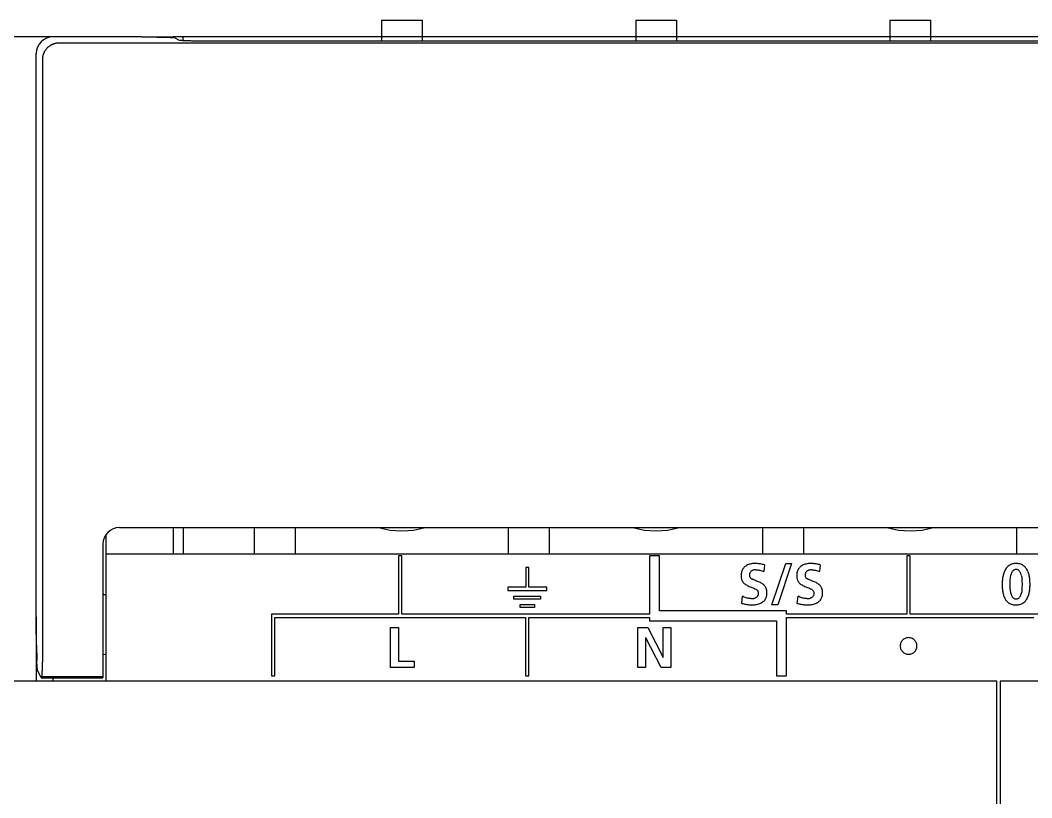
# Model space of a CAD drawing. Extents: x 168 to 388, y 259 to 356.
# Drawn here: x 202.88 to 233.21, y 330.27 to 353.57 of the extents above; entities that cross this region are included whole.
import ezdxf

# ---------------------------------------------------------------- set-up
doc = ezdxf.new("R2010")
doc.units = 0
doc.header["$MEASUREMENT"] = 0
doc.layers.get('0').update_dxf_attribs({"linetype": 'CONTINUOUS'})

msp = doc.modelspace()

# ---------------------------------------------------------------- linework, layer by layer
at = {"color": 7, "linetype": 'Continuous'}
for p, q in [((213.715, 353.567), (213.715, 352.949)), ((213.715, 353.567), (214.935, 353.567)), ((214.935, 353.567), (214.935, 352.949)), ((221.335, 353.567), (221.335, 352.949)), ((221.335, 353.567), (222.555, 353.567)), ((222.555, 353.567), (222.555, 352.949)), ((228.955, 353.567), (228.955, 352.949)), ((228.955, 353.567), (230.175, 353.567)), ((230.175, 353.567), (230.175, 352.949)), ((206.516, 353.067), (168.315, 353.067)), ((206.516, 353.067), (206.55, 353.067)), ((206.516, 353.067), (207.465, 353.067)), ((206.55, 353.067), (206.583, 353.067)), ((206.583, 353.067), (206.617, 353.067)), ((206.617, 353.067), (206.65, 353.067)), ((206.65, 353.067), (206.683, 353.067)), ((206.683, 353.067), (206.717, 353.067)), ((206.717, 353.067), (206.75, 353.066)), ((206.75, 353.066), (206.783, 353.066)), ((206.783, 353.066), (206.817, 353.066)), ((206.817, 353.066), (206.85, 353.066)), ((206.85, 353.066), (206.883, 353.065)), ((206.883, 353.065), (206.917, 353.065)), ((206.917, 353.065), (206.95, 353.065)), ((206.95, 353.065), (206.983, 353.064)), ((206.983, 353.064), (207.017, 353.064)), ((207.017, 353.064), (207.05, 353.063)), ((207.05, 353.063), (207.083, 353.063)), ((207.083, 353.063), (207.117, 353.062)), ((207.117, 353.062), (207.15, 353.061)), ((207.15, 353.061), (207.183, 353.06)), ((207.183, 353.06), (207.217, 353.06)), ((207.217, 353.06), (207.25, 353.059)), ((207.25, 353.059), (207.283, 353.058)), ((207.283, 353.058), (207.316, 353.057)), ((207.316, 353.057), (207.35, 353.055)), ((207.35, 353.055), (207.383, 353.054)), ((207.383, 353.054), (207.416, 353.052)), ((207.416, 353.052), (207.449, 353.05)), ((207.449, 353.05), (207.482, 353.048)), ((207.465, 353.067), (207.465, 353.049)), ((207.765, 353.067), (207.465, 353.067)), ((207.515, 353.042), (207.651, 352.974)), ((207.683, 352.969), (207.717, 352.966)), ((377.095, 353.067), (207.765, 353.067)), ((207.765, 352.965), (207.765, 353.067)), ((203.642, 352.674), (203.634, 352.663)), ((203.65, 352.685), (203.642, 352.674)), ((203.659, 352.696), (203.65, 352.685)), ((203.667, 352.707), (203.659, 352.696)), ((203.676, 352.717), (203.667, 352.707)), ((203.686, 352.727), (203.676, 352.717)), ((203.695, 352.737), (203.686, 352.727)), ((203.705, 352.747), (203.695, 352.737)), ((203.715, 352.756), (203.705, 352.747)), ((203.726, 352.765), (203.715, 352.756)), ((203.736, 352.774), (203.726, 352.765)), ((203.747, 352.782), (203.736, 352.774)), ((203.758, 352.79), (203.747, 352.782)), ((203.77, 352.798), (203.758, 352.79)), ((203.781, 352.806), (203.77, 352.798)), ((203.793, 352.813), (203.781, 352.806)), ((203.804, 352.82), (203.793, 352.813)), ((203.816, 352.826), (203.804, 352.82)), ((203.828, 352.832), (203.816, 352.826)), ((203.84, 352.838), (203.828, 352.832)), ((203.853, 352.843), (203.84, 352.838)), ((203.865, 352.848), (203.853, 352.843)), ((203.878, 352.853), (203.865, 352.848)), ((203.89, 352.857), (203.878, 352.853)), ((203.902, 352.861), (203.89, 352.857)), ((203.913, 352.865), (203.902, 352.861)), ((203.924, 352.868), (203.913, 352.865)), ((203.938, 352.871), (203.924, 352.868)), ((203.952, 352.874), (203.938, 352.871)), ((203.973, 352.877), (203.952, 352.874)), ((203.994, 352.879), (203.973, 352.877)), ((204.021, 352.882), (203.994, 352.879)), ((204.049, 352.883), (204.021, 352.882)), ((387.132, 352.883), (204.049, 352.883)), ((207.717, 352.966), (207.75, 352.964)), ((207.75, 352.964), (207.783, 352.962)), ((207.783, 352.962), (207.817, 352.961)), ((207.817, 352.961), (207.85, 352.96)), ((207.85, 352.96), (207.884, 352.959)), ((207.884, 352.959), (207.917, 352.958)), ((207.917, 352.958), (207.95, 352.957)), ((207.95, 352.957), (207.984, 352.956)), ((207.984, 352.956), (208.017, 352.955)), ((208.017, 352.955), (208.05, 352.955)), ((208.05, 352.955), (208.084, 352.954)), ((208.084, 352.954), (208.117, 352.953)), ((208.117, 352.953), (208.15, 352.953)), ((208.15, 352.953), (208.184, 352.952)), ((208.184, 352.952), (208.217, 352.952)), ((208.217, 352.952), (208.25, 352.951)), ((208.25, 352.951), (208.284, 352.951)), ((208.284, 352.951), (208.317, 352.951)), ((208.317, 352.951), (208.35, 352.95)), ((208.35, 352.95), (208.383, 352.95)), ((208.383, 352.95), (208.417, 352.95)), ((208.417, 352.95), (208.45, 352.95)), ((208.45, 352.95), (208.483, 352.95)), ((208.483, 352.95), (208.517, 352.95)), ((208.517, 352.95), (208.55, 352.949)), ((208.55, 352.949), (208.583, 352.949)), ((208.583, 352.949), (208.617, 352.949)), ((208.617, 352.949), (208.65, 352.949)), ((208.65, 352.949), (382.53, 352.949)), ((203.365, 335.689), (203.365, 352.567)), ((203.55, 352.42), (203.549, 352.407)), ((203.549, 352.407), (203.549, 352.384)), ((203.549, 352.384), (203.549, 334.373)), ((203.551, 352.432), (203.55, 352.42)), ((203.553, 352.444), (203.551, 352.432)), ((203.554, 352.456), (203.553, 352.444)), ((203.556, 352.468), (203.554, 352.456)), ((203.558, 352.481), (203.556, 352.468)), ((203.561, 352.493), (203.558, 352.481)), ((203.564, 352.506), (203.561, 352.493)), ((203.567, 352.518), (203.564, 352.506)), ((203.571, 352.53), (203.567, 352.518)), ((203.575, 352.543), (203.571, 352.53)), ((203.579, 352.555), (203.575, 352.543)), ((203.584, 352.568), (203.579, 352.555)), ((203.589, 352.58), (203.584, 352.568)), ((203.595, 352.592), (203.589, 352.58)), ((203.6, 352.604), (203.595, 352.592)), ((203.606, 352.616), (203.6, 352.604)), ((203.613, 352.628), (203.606, 352.616)), ((203.62, 352.64), (203.613, 352.628)), ((203.627, 352.651), (203.62, 352.64)), ((203.634, 352.663), (203.627, 352.651)), ((205.465, 333.767), (205.465, 338.15)), ((205.865, 338.367), (385.315, 338.367)), ((207.465, 338.367), (207.465, 337.567)), ((207.765, 338.367), (207.765, 337.567)), ((209.905, 337.567), (209.905, 338.367)), ((211.125, 338.367), (211.125, 337.567)), ((217.525, 337.567), (217.525, 338.367)), ((218.745, 338.367), (218.745, 337.567)), ((225.145, 337.567), (225.145, 338.367)), ((226.365, 338.367), (226.365, 337.567)), ((232.765, 337.567), (232.765, 338.367)), ((205.365, 337.867), (205.365, 333.867)), ((385.715, 337.567), (205.465, 337.567)), ((214.225, 337.518), (214.225, 335.767)), ((214.325, 337.518), (214.225, 337.518)), ((214.325, 335.767), (214.325, 337.518)), ((222.045, 337.518), (221.745, 337.518)), ((221.745, 337.518), (221.745, 335.767)), ((222.045, 335.867), (222.045, 337.518)), ((229.465, 337.518), (229.465, 335.767)), ((229.565, 337.518), (229.465, 337.518)), ((229.565, 335.767), (229.565, 337.518)), ((224.688, 337.244), (224.661, 337.23)), ((224.716, 337.256), (224.688, 337.244)), ((224.745, 337.265), (224.716, 337.256)), ((224.775, 337.273), (224.745, 337.265)), ((224.805, 337.28), (224.775, 337.273)), ((224.835, 337.284), (224.805, 337.28)), ((224.865, 337.287), (224.835, 337.284)), ((224.896, 337.288), (224.865, 337.287)), ((224.926, 337.289), (224.896, 337.288)), ((224.957, 337.288), (224.926, 337.289)), ((224.988, 337.286), (224.957, 337.288)), ((225.019, 337.283), (224.988, 337.286)), ((225.049, 337.28), (225.019, 337.283)), ((225.08, 337.275), (225.049, 337.28)), ((225.11, 337.27), (225.08, 337.275)), ((225.14, 337.263), (225.11, 337.27)), ((225.17, 337.255), (225.14, 337.263)), ((225.2, 337.246), (225.17, 337.255)), ((225.2, 337.246), (225.177, 337.048)), ((225.412, 336.049), (225.831, 337.289)), ((226.01, 337.289), (225.591, 336.049)), ((225.831, 337.289), (226.01, 337.289)), ((226.355, 337.244), (226.328, 337.23)), ((226.383, 337.256), (226.355, 337.244)), ((226.412, 337.265), (226.383, 337.256)), ((226.442, 337.273), (226.412, 337.265)), ((226.472, 337.28), (226.442, 337.273)), ((226.503, 337.284), (226.472, 337.28)), ((226.532, 337.287), (226.503, 337.284)), ((226.563, 337.288), (226.532, 337.287)), ((226.594, 337.289), (226.563, 337.288)), ((226.624, 337.288), (226.594, 337.289)), ((226.655, 337.286), (226.624, 337.288)), ((226.686, 337.283), (226.655, 337.286)), ((226.717, 337.28), (226.686, 337.283)), ((226.747, 337.275), (226.717, 337.28)), ((226.777, 337.27), (226.747, 337.275)), ((226.807, 337.263), (226.777, 337.27)), ((226.837, 337.255), (226.807, 337.263)), ((226.867, 337.246), (226.837, 337.255)), ((226.867, 337.246), (226.844, 337.048)), ((218.132, 337.167), (218.041, 337.167)), ((218.041, 337.167), (218.041, 336.576)), ((218.132, 336.576), (218.132, 337.167)), ((224.495, 336.954), (224.494, 336.923)), ((224.494, 336.923), (224.495, 336.892)), ((224.498, 336.984), (224.495, 336.954)), ((224.503, 337.014), (224.498, 336.984)), ((224.51, 337.044), (224.503, 337.014)), ((224.938, 337.1), (224.969, 337.099)), ((224.969, 337.099), (225, 337.096)), ((225, 337.096), (225.03, 337.092)), ((225.03, 337.092), (225.061, 337.086)), ((225.061, 337.086), (225.09, 337.079)), ((225.09, 337.079), (225.12, 337.07)), ((225.12, 337.07), (225.149, 337.06)), ((225.149, 337.06), (225.177, 337.048)), ((226.162, 336.954), (226.161, 336.923)), ((226.161, 336.923), (226.162, 336.893)), ((226.165, 336.984), (226.162, 336.954)), ((226.17, 337.014), (226.165, 336.984)), ((226.178, 337.044), (226.17, 337.014)), ((226.605, 337.1), (226.636, 337.099)), ((226.636, 337.099), (226.667, 337.096)), ((226.667, 337.096), (226.698, 337.092)), ((226.698, 337.092), (226.728, 337.086)), ((226.728, 337.086), (226.757, 337.079)), ((226.757, 337.079), (226.787, 337.07)), ((226.787, 337.07), (226.816, 337.06)), ((226.816, 337.06), (226.844, 337.048)), ((232.572, 336.881), (232.578, 336.915)), ((232.578, 336.915), (232.585, 336.949)), ((232.894, 336.944), (232.901, 336.91)), ((232.901, 336.91), (232.906, 336.875)), ((224.495, 336.892), (224.498, 336.862)), ((224.603, 336.68), (224.628, 336.661)), ((224.628, 336.661), (224.654, 336.645)), ((224.654, 336.645), (224.68, 336.63)), ((224.68, 336.63), (224.708, 336.616)), ((224.708, 336.616), (224.736, 336.603)), ((224.736, 336.603), (224.764, 336.591)), ((224.846, 336.81), (224.819, 336.825)), ((224.874, 336.798), (224.846, 336.81)), ((224.902, 336.786), (224.874, 336.798)), ((224.931, 336.775), (224.902, 336.786)), ((224.96, 336.764), (224.931, 336.775)), ((224.988, 336.753), (224.96, 336.764)), ((225.017, 336.741), (224.988, 336.753)), ((225.045, 336.729), (225.017, 336.741)), ((225.072, 336.715), (225.045, 336.729)), ((225.099, 336.701), (225.072, 336.715)), ((225.125, 336.685), (225.099, 336.701)), ((225.15, 336.667), (225.125, 336.685)), ((226.162, 336.893), (226.166, 336.863)), ((226.27, 336.68), (226.295, 336.661)), ((226.295, 336.661), (226.321, 336.645)), ((226.321, 336.645), (226.347, 336.63)), ((226.347, 336.63), (226.375, 336.616)), ((226.375, 336.616), (226.403, 336.603)), ((226.403, 336.603), (226.431, 336.591)), ((226.513, 336.81), (226.486, 336.825)), ((226.541, 336.798), (226.513, 336.81)), ((226.57, 336.786), (226.541, 336.798)), ((226.598, 336.775), (226.57, 336.786)), ((226.627, 336.764), (226.598, 336.775)), ((226.655, 336.753), (226.627, 336.764)), ((226.684, 336.741), (226.655, 336.753)), ((226.712, 336.729), (226.684, 336.741)), ((226.74, 336.715), (226.712, 336.729)), ((226.767, 336.701), (226.74, 336.715)), ((226.793, 336.685), (226.767, 336.701)), ((226.818, 336.667), (226.793, 336.685)), ((232.562, 336.706), (232.563, 336.741)), ((232.562, 336.671), (232.562, 336.706)), ((232.562, 336.636), (232.562, 336.671)), ((232.562, 336.601), (232.562, 336.636)), ((232.563, 336.566), (232.562, 336.601)), ((232.563, 336.741), (232.564, 336.776)), ((232.564, 336.776), (232.565, 336.811)), ((232.565, 336.811), (232.568, 336.846)), ((232.568, 336.846), (232.572, 336.881)), ((232.906, 336.875), (232.91, 336.841)), ((232.91, 336.841), (232.913, 336.806)), ((232.913, 336.806), (232.914, 336.771)), ((232.914, 336.771), (232.915, 336.735)), ((232.915, 336.594), (232.914, 336.559)), ((232.915, 336.735), (232.916, 336.7)), ((232.916, 336.629), (232.915, 336.594)), ((232.916, 336.7), (232.916, 336.665)), ((232.916, 336.665), (232.916, 336.629)), ((205.365, 336.367), (205.369, 336.367)), ((205.369, 336.367), (205.373, 336.367)), ((205.373, 336.367), (205.376, 336.367)), ((205.376, 336.367), (205.379, 336.367)), ((205.379, 336.367), (205.381, 336.367)), ((205.381, 336.367), (205.382, 336.366)), ((205.382, 336.366), (205.384, 336.366)), ((205.384, 336.366), (205.385, 336.366)), ((205.385, 336.366), (205.387, 336.366)), ((205.387, 336.366), (205.389, 336.366)), ((205.389, 336.366), (205.39, 336.366)), ((205.39, 336.366), (205.392, 336.365)), ((205.392, 336.365), (205.394, 336.365)), ((205.394, 336.365), (205.395, 336.365)), ((205.395, 336.365), (205.397, 336.365)), ((205.397, 336.365), (205.399, 336.364)), ((205.399, 336.364), (205.4, 336.364)), ((205.4, 336.364), (205.402, 336.364)), ((205.402, 336.364), (205.404, 336.363)), ((205.404, 336.363), (205.405, 336.363)), ((205.405, 336.363), (205.407, 336.363)), ((205.407, 336.363), (205.409, 336.362)), ((205.409, 336.362), (205.41, 336.362)), ((205.41, 336.362), (205.412, 336.361)), ((205.412, 336.361), (205.414, 336.361)), ((205.414, 336.361), (205.415, 336.361)), ((205.415, 336.361), (205.417, 336.36)), ((205.417, 336.36), (205.419, 336.36)), ((205.419, 336.36), (205.42, 336.359)), ((205.42, 336.359), (205.422, 336.359)), ((205.422, 336.359), (205.424, 336.358)), ((205.424, 336.358), (205.425, 336.358)), ((205.425, 336.358), (205.427, 336.357)), ((205.427, 336.357), (205.429, 336.357)), ((205.429, 336.357), (205.43, 336.356)), ((205.43, 336.356), (205.432, 336.355)), ((205.432, 336.355), (205.434, 336.355)), ((205.434, 336.355), (205.435, 336.354)), ((205.435, 336.354), (205.437, 336.354)), ((205.437, 336.354), (205.439, 336.353)), ((205.439, 336.353), (205.44, 336.352)), ((205.44, 336.352), (205.442, 336.352)), ((205.442, 336.352), (205.444, 336.351)), ((205.444, 336.351), (205.445, 336.35)), ((205.445, 336.35), (205.447, 336.349)), ((205.447, 336.349), (205.449, 336.349)), ((205.449, 336.349), (205.45, 336.348)), ((205.45, 336.348), (205.452, 336.347)), ((205.452, 336.347), (205.454, 336.346)), ((205.454, 336.346), (205.455, 336.346)), ((205.455, 336.346), (205.457, 336.345)), ((205.457, 336.345), (205.459, 336.344)), ((205.459, 336.344), (205.46, 336.343)), ((205.46, 336.343), (205.462, 336.342)), ((205.462, 336.342), (205.465, 336.34)), ((218.041, 336.576), (217.503, 336.576)), ((217.503, 336.576), (217.503, 336.484)), ((217.503, 336.484), (218.668, 336.484)), ((217.685, 336.313), (218.486, 336.313)), ((217.685, 336.221), (217.685, 336.313)), ((218.668, 336.576), (218.132, 336.576)), ((218.486, 336.313), (218.486, 336.221)), ((218.668, 336.484), (218.668, 336.576)), ((224.513, 336.095), (224.535, 336.312)), ((224.562, 336.298), (224.535, 336.312)), ((224.59, 336.285), (224.562, 336.298)), ((224.764, 336.591), (224.793, 336.58)), ((224.793, 336.58), (224.821, 336.569)), ((224.821, 336.569), (224.85, 336.557)), ((224.85, 336.557), (224.878, 336.545)), ((224.878, 336.545), (224.906, 336.533)), ((224.906, 336.533), (224.934, 336.518)), ((225.257, 336.305), (225.263, 336.335)), ((225.263, 336.335), (225.268, 336.365)), ((225.27, 336.427), (225.267, 336.458)), ((225.268, 336.365), (225.27, 336.396)), ((225.27, 336.396), (225.27, 336.427)), ((226.18, 336.095), (226.202, 336.312)), ((226.229, 336.298), (226.202, 336.312)), ((226.257, 336.285), (226.229, 336.298)), ((226.431, 336.591), (226.46, 336.58)), ((226.46, 336.58), (226.488, 336.569)), ((226.488, 336.569), (226.517, 336.557)), ((226.517, 336.557), (226.545, 336.545)), ((226.545, 336.545), (226.573, 336.533)), ((226.573, 336.533), (226.601, 336.518)), ((226.924, 336.305), (226.931, 336.335)), ((226.931, 336.335), (226.935, 336.365)), ((226.937, 336.427), (226.935, 336.458)), ((226.935, 336.365), (226.937, 336.396)), ((226.937, 336.396), (226.937, 336.427)), ((232.565, 336.531), (232.563, 336.566)), ((232.567, 336.496), (232.565, 336.531)), ((232.571, 336.462), (232.567, 336.496)), ((232.576, 336.427), (232.571, 336.462)), ((232.583, 336.393), (232.576, 336.427)), ((232.901, 336.42), (232.893, 336.386)), ((232.906, 336.455), (232.901, 336.42)), ((232.91, 336.49), (232.906, 336.455)), ((232.913, 336.524), (232.91, 336.49)), ((232.914, 336.559), (232.913, 336.524)), ((218.486, 336.221), (217.685, 336.221)), ((217.867, 335.967), (217.867, 336.059)), ((217.867, 336.059), (218.305, 336.059)), ((218.305, 336.059), (218.305, 335.967)), ((224.513, 336.095), (224.542, 336.088)), ((224.542, 336.088), (224.572, 336.081)), ((224.572, 336.081), (224.602, 336.073)), ((224.619, 336.273), (224.59, 336.285)), ((224.602, 336.073), (224.632, 336.067)), ((224.648, 336.263), (224.619, 336.273)), ((224.632, 336.067), (224.662, 336.061)), ((224.677, 336.255), (224.648, 336.263)), ((224.662, 336.061), (224.692, 336.056)), ((224.707, 336.248), (224.677, 336.255)), ((224.692, 336.056), (224.723, 336.053)), ((224.737, 336.243), (224.707, 336.248)), ((224.723, 336.053), (224.753, 336.051)), ((224.767, 336.239), (224.737, 336.243)), ((224.753, 336.051), (224.784, 336.049)), ((224.798, 336.238), (224.767, 336.239)), ((224.784, 336.049), (224.815, 336.049)), ((224.815, 336.049), (224.846, 336.049)), ((224.846, 336.049), (224.876, 336.051)), ((224.876, 336.051), (224.906, 336.053)), ((224.906, 336.053), (224.936, 336.057)), ((224.936, 336.057), (224.967, 336.063)), ((224.967, 336.063), (224.997, 336.069)), ((224.997, 336.069), (225.026, 336.078)), ((225.026, 336.078), (225.055, 336.088)), ((225.055, 336.088), (225.083, 336.101)), ((225.591, 336.049), (225.412, 336.049)), ((226.18, 336.095), (226.209, 336.088)), ((226.209, 336.088), (226.239, 336.081)), ((226.239, 336.081), (226.269, 336.073)), ((226.286, 336.273), (226.257, 336.285)), ((226.269, 336.073), (226.299, 336.067)), ((226.315, 336.263), (226.286, 336.273)), ((226.299, 336.067), (226.329, 336.061)), ((226.344, 336.255), (226.315, 336.263)), ((226.329, 336.061), (226.36, 336.056)), ((226.374, 336.248), (226.344, 336.255)), ((226.36, 336.056), (226.39, 336.053)), ((226.404, 336.243), (226.374, 336.248)), ((226.39, 336.053), (226.421, 336.051)), ((226.434, 336.239), (226.404, 336.243)), ((226.421, 336.051), (226.451, 336.049)), ((226.465, 336.238), (226.434, 336.239)), ((226.451, 336.049), (226.482, 336.049)), ((226.482, 336.049), (226.513, 336.049)), ((226.513, 336.049), (226.543, 336.051)), ((226.543, 336.051), (226.573, 336.053)), ((226.573, 336.053), (226.604, 336.057)), ((226.604, 336.057), (226.634, 336.063)), ((226.634, 336.063), (226.664, 336.069)), ((226.664, 336.069), (226.693, 336.078)), ((226.693, 336.078), (226.722, 336.088)), ((226.722, 336.088), (226.75, 336.101)), ((203.365, 335.633), (203.365, 335.689)), ((203.365, 335.689), (203.365, 333.767)), ((210.416, 335.767), (210.416, 333.918)), ((214.225, 335.767), (210.416, 335.767)), ((221.745, 335.767), (214.325, 335.767)), ((218.305, 335.967), (217.867, 335.967)), ((225.855, 335.867), (222.045, 335.867)), ((225.855, 335.767), (225.855, 335.867)), ((229.465, 335.767), (225.855, 335.767)), ((237.085, 335.767), (229.565, 335.767)), ((203.365, 335.576), (203.365, 335.633)), ((203.365, 335.52), (203.365, 335.576)), ((203.366, 335.463), (203.365, 335.52)), ((203.366, 335.406), (203.366, 335.463)), ((203.366, 335.35), (203.366, 335.406)), ((210.516, 335.667), (218.036, 335.667)), ((210.516, 333.918), (210.516, 335.667)), ((218.036, 335.667), (218.036, 333.918)), ((218.136, 335.667), (221.745, 335.667)), ((218.136, 333.918), (218.136, 335.667)), ((221.745, 335.667), (221.745, 335.567)), ((221.745, 335.567), (225.555, 335.567)), ((225.555, 335.567), (225.555, 333.918)), ((225.855, 335.667), (233.275, 335.667)), ((225.855, 333.918), (225.855, 335.667)), ((203.366, 335.367), (203.365, 335.367)), ((203.367, 335.293), (203.366, 335.35)), ((203.367, 335.236), (203.367, 335.293)), ((203.367, 335.18), (203.367, 335.236)), ((203.368, 335.123), (203.367, 335.18)), ((203.369, 335.066), (203.368, 335.123)), ((213.985, 334.169), (213.985, 335.368)), ((213.985, 335.368), (214.225, 335.368)), ((214.225, 335.368), (214.225, 334.358)), ((221.402, 335.368), (221.697, 335.368)), ((221.402, 334.169), (221.402, 335.368)), ((221.697, 335.368), (222.154, 334.471)), ((222.157, 334.471), (222.157, 335.368)), ((222.157, 335.368), (222.388, 335.368)), ((222.388, 335.368), (222.388, 334.169)), ((203.369, 335.01), (203.369, 335.066)), ((203.37, 334.953), (203.369, 335.01)), ((203.371, 334.897), (203.37, 334.953)), ((203.372, 334.84), (203.371, 334.897)), ((203.372, 334.84), (203.383, 334.38)), ((221.632, 335.066), (221.632, 334.169)), ((221.636, 335.066), (221.632, 335.066)), ((222.094, 334.169), (221.636, 335.066)), ((229.266, 334.843), (229.265, 334.817)), ((229.265, 334.817), (229.266, 334.79)), ((229.27, 334.869), (229.266, 334.843)), ((229.266, 334.79), (229.271, 334.764)), ((229.277, 334.894), (229.27, 334.869)), ((229.286, 334.918), (229.277, 334.894)), ((229.298, 334.942), (229.286, 334.918)), ((229.312, 334.964), (229.298, 334.942)), ((229.328, 334.984), (229.312, 334.964)), ((229.347, 335.003), (229.328, 334.984)), ((229.367, 335.019), (229.347, 335.003)), ((229.389, 335.034), (229.367, 335.019)), ((229.412, 335.045), (229.389, 335.034)), ((229.436, 335.055), (229.412, 335.045)), ((229.461, 335.062), (229.436, 335.055)), ((229.487, 335.066), (229.461, 335.062)), ((229.514, 335.068), (229.487, 335.066)), ((229.54, 335.066), (229.514, 335.068)), ((229.566, 335.063), (229.54, 335.066)), ((229.591, 335.056), (229.566, 335.063)), ((229.615, 335.047), (229.591, 335.056)), ((229.639, 335.035), (229.615, 335.047)), ((229.661, 335.021), (229.639, 335.035)), ((229.681, 335.005), (229.661, 335.021)), ((229.7, 334.986), (229.681, 335.005)), ((229.717, 334.966), (229.7, 334.986)), ((229.731, 334.944), (229.717, 334.966)), ((229.743, 334.921), (229.731, 334.944)), ((229.752, 334.897), (229.743, 334.921)), ((229.759, 334.872), (229.752, 334.897)), ((229.764, 334.846), (229.759, 334.872)), ((229.76, 334.766), (229.764, 334.792)), ((229.765, 334.82), (229.764, 334.846)), ((229.764, 334.792), (229.765, 334.818)), ((222.154, 334.471), (222.157, 334.471)), ((229.271, 334.764), (229.278, 334.739)), ((229.278, 334.739), (229.287, 334.715)), ((229.287, 334.715), (229.299, 334.692)), ((229.299, 334.692), (229.313, 334.67)), ((229.313, 334.67), (229.33, 334.65)), ((229.33, 334.65), (229.349, 334.631)), ((229.349, 334.631), (229.369, 334.615)), ((229.369, 334.615), (229.391, 334.601)), ((229.391, 334.601), (229.415, 334.589)), ((229.415, 334.589), (229.439, 334.58)), ((229.439, 334.58), (229.465, 334.573)), ((229.465, 334.573), (229.49, 334.569)), ((229.49, 334.569), (229.517, 334.568)), ((229.517, 334.568), (229.543, 334.57)), ((229.543, 334.57), (229.569, 334.574)), ((229.569, 334.574), (229.594, 334.581)), ((229.594, 334.581), (229.618, 334.59)), ((229.618, 334.59), (229.641, 334.602)), ((229.641, 334.602), (229.663, 334.616)), ((229.663, 334.616), (229.682, 334.632)), ((229.682, 334.632), (229.701, 334.651)), ((229.701, 334.651), (229.718, 334.671)), ((229.718, 334.671), (229.732, 334.693)), ((229.732, 334.693), (229.744, 334.716)), ((229.744, 334.716), (229.753, 334.741)), ((229.753, 334.741), (229.76, 334.766)), ((203.384, 334.361), (203.383, 334.38)), ((203.385, 334.341), (203.384, 334.361)), ((203.385, 334.322), (203.385, 334.341)), ((203.386, 334.303), (203.385, 334.322)), ((203.387, 334.284), (203.386, 334.303)), ((203.388, 334.264), (203.387, 334.284)), ((203.389, 334.245), (203.388, 334.264)), ((203.39, 334.226), (203.389, 334.245)), ((203.391, 334.206), (203.39, 334.226)), ((203.393, 334.187), (203.391, 334.206)), ((203.394, 334.168), (203.393, 334.187)), ((203.396, 334.148), (203.394, 334.168)), ((203.543, 334.175), (203.542, 334.165)), ((203.544, 334.206), (203.543, 334.195)), ((203.543, 334.195), (203.543, 334.185)), ((203.543, 334.185), (203.543, 334.175)), ((203.545, 334.226), (203.544, 334.216)), ((203.544, 334.216), (203.544, 334.206)), ((203.546, 334.255), (203.545, 334.246)), ((203.545, 334.246), (203.545, 334.237)), ((203.545, 334.237), (203.545, 334.226)), ((203.547, 334.3), (203.546, 334.28)), ((203.546, 334.28), (203.546, 334.268)), ((203.546, 334.268), (203.546, 334.255)), ((203.548, 334.347), (203.547, 334.32)), ((203.547, 334.32), (203.547, 334.3)), ((203.549, 334.373), (203.548, 334.347)), ((214.691, 334.169), (213.985, 334.169)), ((214.225, 334.358), (214.691, 334.358)), ((214.691, 334.358), (214.691, 334.169)), ((221.632, 334.169), (221.402, 334.169)), ((222.388, 334.169), (222.094, 334.169)), ((203.398, 334.129), (203.396, 334.148)), ((203.4, 334.109), (203.398, 334.129)), ((203.405, 334.092), (203.4, 334.109)), ((203.517, 333.867), (203.405, 334.092)), ((203.526, 333.896), (203.517, 333.867)), ((203.517, 333.867), (205.365, 333.867)), ((203.527, 333.906), (203.526, 333.902)), ((203.526, 333.902), (203.526, 333.896)), ((205.365, 333.896), (203.526, 333.896)), ((203.528, 333.914), (203.527, 333.91)), ((203.527, 333.91), (203.527, 333.906)), ((203.529, 333.922), (203.528, 333.918)), ((203.528, 333.918), (203.528, 333.914)), ((203.53, 333.936), (203.529, 333.931)), ((203.529, 333.931), (203.529, 333.927)), ((203.529, 333.927), (203.529, 333.922)), ((203.531, 333.946), (203.53, 333.941)), ((203.53, 333.941), (203.53, 333.936)), ((203.532, 333.957), (203.531, 333.951)), ((203.531, 333.951), (203.531, 333.946)), ((203.533, 333.974), (203.532, 333.968)), ((203.532, 333.968), (203.532, 333.963)), ((203.532, 333.963), (203.532, 333.957)), ((203.534, 333.987), (203.533, 333.98)), ((203.533, 333.98), (203.533, 333.974)), ((203.535, 334), (203.534, 333.993)), ((203.534, 333.993), (203.534, 333.987)), ((203.536, 334.021), (203.535, 334.014)), ((203.535, 334.014), (203.535, 334.007)), ((203.535, 334.007), (203.535, 334)), ((203.537, 334.035), (203.536, 334.028)), ((203.536, 334.028), (203.536, 334.021)), ((203.538, 334.059), (203.537, 334.051)), ((203.537, 334.051), (203.537, 334.043)), ((203.537, 334.043), (203.537, 334.035)), ((203.539, 334.075), (203.538, 334.067)), ((203.538, 334.067), (203.538, 334.059)), ((203.54, 334.1), (203.539, 334.092)), ((203.539, 334.092), (203.539, 334.083)), ((203.539, 334.083), (203.539, 334.075)), ((203.541, 334.118), (203.54, 334.109)), ((203.54, 334.109), (203.54, 334.1)), ((203.542, 334.146), (203.541, 334.136)), ((203.541, 334.136), (203.541, 334.127)), ((203.541, 334.127), (203.541, 334.118)), ((203.542, 334.165), (203.542, 334.155)), ((203.542, 334.155), (203.542, 334.146)), ((203.865, 333.867), (203.865, 333.767)), ((210.416, 333.918), (210.516, 333.918)), ((218.036, 333.918), (218.136, 333.918)), ((225.555, 333.918), (225.855, 333.918)), ((232.165, 333.767), (200.215, 333.767)), ((232.165, 282.367), (232.165, 333.767)), ((232.265, 333.767), (232.265, 282.367)), ((270.265, 333.767), (232.265, 333.767))]:
    msp.add_line(p, q, dxfattribs=at)
for centre, radius, start, end in [((203.865, 352.567), 0.5, 90.0474, 179.9526), ((207.477, 352.926), 0.122, 71.8367, 87.5088), ((207.689, 353.098), 0.13, 253.244, 267.6768), ((205.865, 337.867), 0.5, 90, 180), ((214.325, 340.767), 2.5, 253.7398, 286.2602), ((221.945, 340.767), 2.5, 253.7398, 286.2602), ((229.565, 340.767), 2.5, 253.7398, 286.2602), ((224.822, 336.939), 0.332, 124.2017, 129.4985), ((224.836, 336.918), 0.357, 119.2779, 124.1998), ((226.489, 336.939), 0.332, 124.2105, 129.5106), ((226.503, 336.919), 0.357, 119.281, 124.2058), ((232.718, 336.951), 0.336, 124.9125, 134.5115), ((232.712, 336.959), 0.327, 115.0194, 124.9034), ((232.718, 336.946), 0.341, 105.4552, 114.9176), ((232.727, 336.911), 0.377, 96.8706, 105.433), ((232.737, 336.828), 0.46, 89.8534, 96.8661), ((232.739, 336.818), 0.47, 83.2012, 90.0712), ((232.747, 336.885), 0.403, 75.1904, 83.2019), ((232.759, 336.931), 0.356, 66.1197, 75.1954), ((232.771, 336.958), 0.327, 56.1418, 66.0286), ((232.768, 336.954), 0.331, 46.385, 56.1526), ((224.831, 336.948), 0.335, 158.0175, 163.2754), ((224.816, 336.954), 0.318, 152.4787, 158.0067), ((224.803, 336.96), 0.304, 146.6959, 152.48), ((224.802, 336.961), 0.303, 140.8709, 146.679), ((224.802, 336.961), 0.303, 135.073, 140.8729), ((224.812, 336.951), 0.316, 129.4992, 135.06), ((224.882, 336.938), 0.137, 175.8486, 188.5187), ((224.939, 336.934), 0.194, 166.7248, 175.7681), ((224.86, 336.935), 0.116, 188.4056, 203.667), ((224.902, 336.944), 0.156, 155.9114, 167.1809), ((224.885, 336.951), 0.138, 142.951, 155.6924), ((224.885, 336.95), 0.139, 130.224, 142.9002), ((224.896, 336.937), 0.156, 119.2276, 130.1759), ((224.911, 336.911), 0.185, 109.7171, 119.2154), ((224.924, 336.876), 0.223, 101.8569, 109.7363), ((224.931, 336.844), 0.256, 95.0666, 101.9501), ((224.935, 336.782), 0.318, 89.5089, 94.8852), ((226.498, 336.948), 0.335, 158.0334, 163.2888), ((226.483, 336.954), 0.318, 152.4953, 158.0219), ((226.47, 336.96), 0.304, 146.7119, 152.4954), ((226.469, 336.961), 0.303, 140.8855, 146.6943), ((226.47, 336.961), 0.303, 135.0867, 140.8886), ((226.479, 336.952), 0.316, 129.5109, 135.0744), ((226.606, 336.934), 0.194, 166.7231, 175.7684), ((226.549, 336.938), 0.137, 175.8483, 188.5227), ((226.528, 336.935), 0.116, 188.4096, 203.6753), ((226.569, 336.944), 0.156, 155.9031, 167.1774), ((226.552, 336.951), 0.138, 142.9402, 155.6871), ((226.553, 336.95), 0.139, 130.2074, 142.8873), ((226.563, 336.937), 0.156, 119.1789, 130.1584), ((226.578, 336.911), 0.185, 109.682, 119.1707), ((226.591, 336.875), 0.224, 101.8321, 109.699), ((226.598, 336.843), 0.256, 95.0569, 101.9237), ((226.602, 336.782), 0.318, 89.5177, 94.8805), ((233.216, 336.726), 0.89, 165.7769, 169.4041), ((233.084, 336.759), 0.754, 161.5121, 165.7939), ((232.972, 336.797), 0.636, 156.4459, 161.5261), ((232.874, 336.84), 0.529, 150.343, 156.4505), ((232.799, 336.883), 0.442, 143.0571, 150.3591), ((232.748, 336.921), 0.379, 134.5223, 143.0373), ((233.006, 336.847), 0.433, 161.6576, 166.2846), ((232.904, 336.881), 0.326, 155.5368, 161.6861), ((232.818, 336.92), 0.231, 146.8946, 155.5614), ((232.763, 336.956), 0.166, 134.9325, 147.0155), ((232.738, 336.981), 0.13, 119.3356, 134.7189), ((232.732, 336.991), 0.118, 102.6732, 119.3041), ((232.737, 336.966), 0.144, 88.6172, 102.5568), ((232.738, 336.969), 0.141, 74.8404, 89.0802), ((232.742, 336.986), 0.123, 58.3129, 74.5852), ((232.737, 336.977), 0.134, 43.4473, 58.3602), ((232.706, 336.948), 0.176, 31.9358, 43.3216), ((232.651, 336.914), 0.241, 23.727, 32.0326), ((232.562, 336.874), 0.338, 17.847, 23.776), ((232.458, 336.841), 0.447, 13.3781, 17.8569), ((232.744, 336.929), 0.366, 37.5008, 46.3347), ((232.7, 336.896), 0.421, 29.8065, 37.4743), ((232.626, 336.853), 0.506, 23.4398, 29.8186), ((232.53, 336.811), 0.611, 18.1622, 23.4435), ((232.411, 336.772), 0.737, 13.8038, 18.1862), ((232.265, 336.736), 0.886, 10.1676, 13.8104), ((224.817, 336.911), 0.322, 188.8735, 194.3293), ((224.782, 336.902), 0.286, 194.3528, 200.4957), ((224.778, 336.901), 0.282, 200.4984, 206.7334), ((224.772, 336.898), 0.275, 206.7273, 213.1173), ((224.767, 336.895), 0.27, 213.146, 219.6613), ((224.791, 336.915), 0.3, 219.6707, 225.5312), ((224.817, 336.941), 0.338, 225.5269, 230.7367), ((224.846, 336.929), 0.1, 204.0877, 221.5407), ((224.887, 336.966), 0.155, 221.5776, 232.8925), ((224.948, 337.044), 0.254, 232.6421, 239.5824), ((224.933, 336.386), 0.355, 47.2302, 52.1876), ((224.957, 336.412), 0.319, 41.7287, 47.2365), ((224.981, 336.434), 0.287, 35.6043, 41.731), ((224.989, 336.44), 0.277, 29.1889, 35.5274), ((226.485, 336.912), 0.324, 188.7061, 194.1352), ((226.45, 336.903), 0.287, 194.1507, 200.4661), ((226.445, 336.901), 0.282, 200.4756, 206.7092), ((226.439, 336.898), 0.275, 206.7028, 213.0917), ((226.435, 336.895), 0.27, 213.1209, 219.6371), ((226.458, 336.914), 0.3, 219.6444, 225.507), ((226.484, 336.941), 0.338, 225.5046, 230.7169), ((226.513, 336.929), 0.1, 204.0959, 221.5515), ((226.554, 336.966), 0.155, 221.5911, 232.9051), ((226.615, 337.044), 0.254, 232.6511, 239.5889), ((226.6, 336.386), 0.355, 47.249, 52.2048), ((226.624, 336.412), 0.32, 41.7479, 47.2544), ((226.648, 336.434), 0.287, 35.6254, 41.7514), ((226.656, 336.44), 0.277, 29.2084, 35.5485), ((233.608, 336.669), 1.286, 177.672, 180.1822), ((233.85, 336.659), 1.529, 179.7669, 181.9115), ((233.906, 336.66), 1.585, 181.8813, 183.9187), ((233.664, 336.667), 1.343, 175.2734, 177.6779), ((233.503, 336.681), 1.181, 172.5593, 175.2935), ((233.345, 336.702), 1.022, 169.4032, 172.5625), ((232.114, 336.709), 1.04, 7.067, 10.1718), ((231.94, 336.687), 1.215, 4.4229, 7.0802), ((231.75, 336.672), 1.406, 2.1284, 4.4252), ((231.794, 336.659), 1.362, 355.659, 358.0295), ((231.594, 336.666), 1.562, 0.0648, 2.1315), ((231.602, 336.665), 1.554, 358.0286, 0.1065), ((224.797, 336.28), 0.274, 53.6338, 60.0591), ((224.852, 336.434), 0.186, 300.2663, 309.7577), ((224.843, 336.342), 0.197, 44.7665, 53.7038), ((224.875, 336.407), 0.15, 309.7403, 321.4468), ((224.886, 336.385), 0.136, 31.9516, 44.8325), ((224.893, 336.392), 0.127, 321.4877, 335.3213), ((224.903, 336.397), 0.116, 16.2932, 31.4656), ((224.895, 336.391), 0.124, 335.4969, 349.6655), ((224.888, 336.392), 0.132, 2.9818, 16.3813), ((224.888, 336.392), 0.131, 349.7359, 3.1304), ((224.98, 336.435), 0.288, 23.0837, 29.1932), ((224.974, 336.432), 0.294, 16.9419, 23.0929), ((224.935, 336.391), 0.334, 339.7727, 345.0461), ((224.956, 336.427), 0.313, 11.2749, 16.891), ((224.913, 336.418), 0.356, 6.3404, 11.2738), ((226.464, 336.281), 0.274, 53.6267, 60.0539), ((226.519, 336.434), 0.186, 300.2861, 309.7594), ((226.51, 336.342), 0.197, 44.7538, 53.6931), ((226.542, 336.407), 0.15, 309.7405, 321.4466), ((226.553, 336.385), 0.136, 31.942, 44.8227), ((226.56, 336.392), 0.127, 321.4872, 335.3199), ((226.57, 336.397), 0.116, 16.2854, 31.4548), ((226.562, 336.391), 0.124, 335.4957, 349.6645), ((226.555, 336.392), 0.132, 2.9783, 16.3744), ((226.555, 336.392), 0.131, 349.7335, 3.125), ((226.647, 336.435), 0.288, 23.103, 29.2141), ((226.641, 336.432), 0.294, 16.9476, 23.1112), ((226.602, 336.391), 0.333, 339.7601, 345.0361), ((226.623, 336.427), 0.313, 11.2761, 16.8943), ((226.581, 336.418), 0.356, 6.3424, 11.2775), ((233.576, 336.637), 1.254, 183.9114, 186.4866), ((233.36, 336.613), 1.036, 186.4897, 189.6066), ((233.198, 336.585), 0.872, 189.5932, 193.2979), ((233.045, 336.549), 0.715, 193.2957, 197.8114), ((232.92, 336.509), 0.584, 197.7897, 203.3198), ((233.017, 336.493), 0.445, 193.0018, 197.501), ((232.911, 336.459), 0.334, 197.4902, 203.4827), ((232.822, 336.421), 0.238, 203.4283, 211.8649), ((232.767, 336.386), 0.173, 211.7696, 223.3738), ((232.668, 336.415), 0.223, 325.7842, 334.7707), ((232.588, 336.453), 0.312, 334.7485, 341.1807), ((232.492, 336.486), 0.414, 341.1504, 345.9934), ((232.534, 336.525), 0.608, 336.4224, 341.7362), ((232.418, 336.564), 0.73, 341.7143, 346.1395), ((232.277, 336.599), 0.875, 346.1297, 349.8188), ((232.127, 336.626), 1.027, 349.8169, 352.9597), ((231.967, 336.646), 1.189, 352.9457, 355.6614), ((224.804, 336.564), 0.327, 268.9019, 274.2871), ((224.806, 336.532), 0.294, 274.404, 280.3875), ((224.805, 336.538), 0.301, 280.3063, 286.1559), ((224.814, 336.508), 0.269, 286.1324, 292.6708), ((224.83, 336.471), 0.229, 292.6227, 300.3119), ((224.914, 336.452), 0.39, 295.6529, 300.2831), ((224.932, 336.422), 0.355, 300.2849, 305.2403), ((224.947, 336.401), 0.329, 305.2494, 310.5884), ((224.96, 336.385), 0.308, 310.5841, 316.2864), ((224.967, 336.378), 0.299, 316.3136, 322.2051), ((224.971, 336.375), 0.294, 322.201, 328.1928), ((224.966, 336.378), 0.299, 328.2236, 334.0992), ((224.956, 336.383), 0.311, 334.096, 339.7486), ((226.471, 336.564), 0.326, 268.9109, 274.3044), ((226.473, 336.532), 0.294, 274.4187, 280.3997), ((226.472, 336.538), 0.301, 280.3197, 286.1706), ((226.481, 336.508), 0.269, 286.1458, 292.6858), ((226.497, 336.471), 0.229, 292.6395, 300.3319), ((226.581, 336.452), 0.39, 295.6526, 300.2801), ((226.599, 336.422), 0.355, 300.277, 305.2298), ((226.614, 336.401), 0.33, 305.2409, 310.5772), ((226.627, 336.385), 0.309, 310.575, 316.2746), ((226.634, 336.378), 0.299, 316.2994, 322.189), ((226.638, 336.375), 0.294, 322.188, 328.1791), ((226.633, 336.378), 0.299, 328.2061, 334.0822), ((226.623, 336.383), 0.311, 334.079, 339.7332), ((232.826, 336.468), 0.481, 203.3099, 210.0176), ((232.755, 336.427), 0.399, 210.0109, 218.0996), ((232.716, 336.396), 0.35, 218.1104, 227.3486), ((232.699, 336.378), 0.325, 227.451, 237.3979), ((232.699, 336.378), 0.325, 237.3971, 247.3448), ((232.714, 336.416), 0.365, 247.3839, 256.2321), ((232.727, 336.469), 0.42, 256.2391, 263.934), ((232.737, 336.358), 0.132, 223.5093, 238.6885), ((232.731, 336.349), 0.121, 238.643, 255.2453), ((232.736, 336.551), 0.502, 263.9306, 270.3652), ((232.737, 336.37), 0.143, 255.5068, 269.5048), ((232.738, 336.377), 0.149, 269.0134, 282.4665), ((232.738, 336.537), 0.488, 270.1494, 276.7597), ((232.743, 336.353), 0.125, 282.5705, 298.2097), ((232.748, 336.45), 0.401, 276.7611, 284.8131), ((232.739, 336.359), 0.132, 298.2172, 313.3645), ((232.718, 336.381), 0.163, 313.6135, 325.8807), ((232.76, 336.406), 0.355, 284.8267, 293.9253), ((232.77, 336.382), 0.329, 294.0119, 303.8341), ((232.769, 336.384), 0.331, 303.8275, 313.583), ((232.744, 336.409), 0.366, 313.6237, 322.4456), ((232.701, 336.442), 0.421, 322.4693, 330.0227), ((232.629, 336.483), 0.503, 330.0132, 336.4263), ((205.365, 335.367), 0.8, 269.9955, 277.2919)]:
    msp.add_arc(centre, radius, start, end, dxfattribs=at)

doc.saveas('drawing.dxf')
